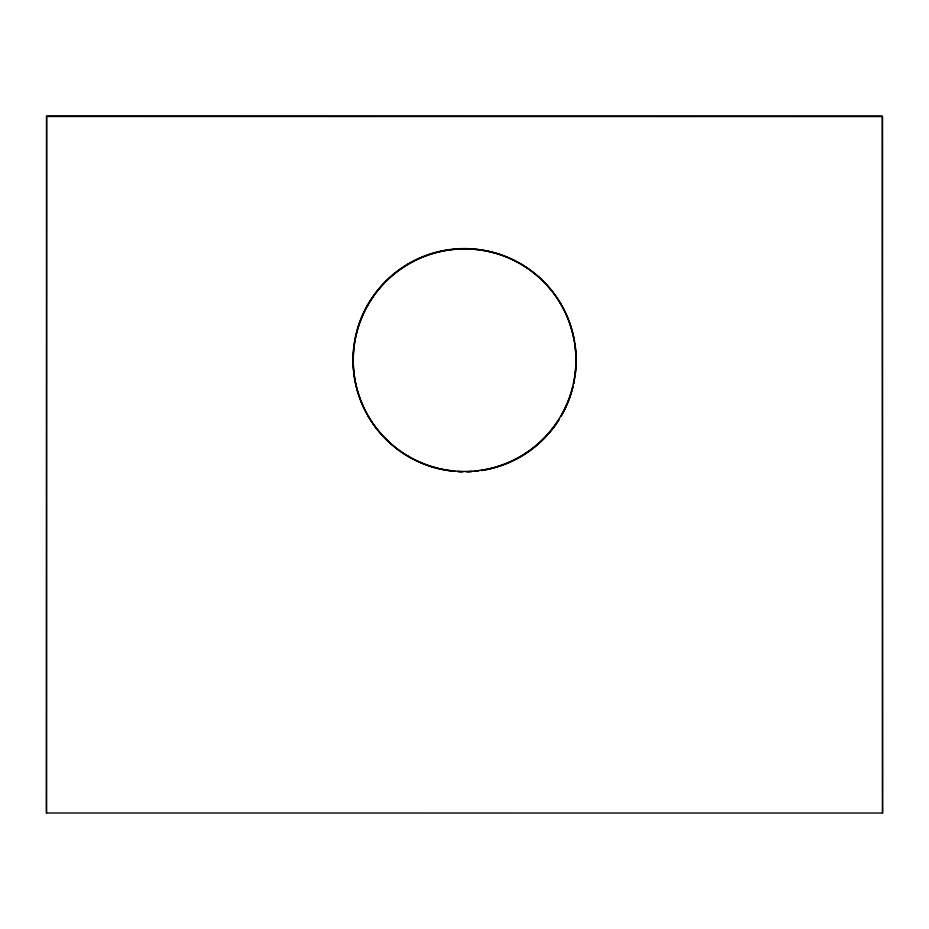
<?xml version="1.0" encoding="UTF-8"?>
<svg xmlns="http://www.w3.org/2000/svg" width="929" height="929" viewBox="0 0 929 929"><rect width="100%" height="100%" fill="white"/><g stroke="black" fill="none" stroke-linecap="round" stroke-linejoin="round"><path stroke-width="1.39" d="M46.485 813.038L46.764 116.508L882.55 116.578L882.55 813.038L46.462 813.003L46.462 115.962L882.225 115.962L882.527 813.003M574.865 343.718A111.434 111.434 0 0 1 574.865 376.965M574.412 379.717A111.434 111.434 0 0 1 573.611 383.816A111.434 111.434 0 0 0 483.556 250.482A111.434 111.434 0 0 0 354.146 345.983A111.434 111.434 0 0 0 454.966 471.305A111.434 111.434 0 0 1 353.241 360.371A111.434 111.434 0 0 1 454.931 249.332A111.434 111.434 0 0 1 574.412 340.966M572.996 386.51A111.434 111.434 0 0 1 572.31 389.181A111.434 111.434 0 0 0 572.972 386.464M559.037 419.606A111.434 111.434 0 0 1 481.292 470.527M478.528 470.91A111.434 111.434 0 0 1 474.359 471.351A111.434 111.434 0 0 0 478.505 470.864M471.584 471.56A111.434 111.434 0 0 1 467.426 471.746M461.922 471.746A111.434 111.434 0 0 1 457.765 471.56M559.026 419.56A111.434 111.434 0 0 1 481.268 470.48M471.56 471.514A111.434 111.434 0 0 1 466.033 471.723M463.281 471.723A111.434 111.434 0 0 1 457.742 471.514M385.628 438.802A111.434 111.434 0 0 0 572.055 388.856A111.434 111.434 0 0 0 435.573 252.374A111.434 111.434 0 0 0 385.628 438.802M561.174 416.064A111.434 111.434 0 0 0 571.95 390.505A111.434 111.434 0 0 1 561.151 416.006"/></g></svg>
